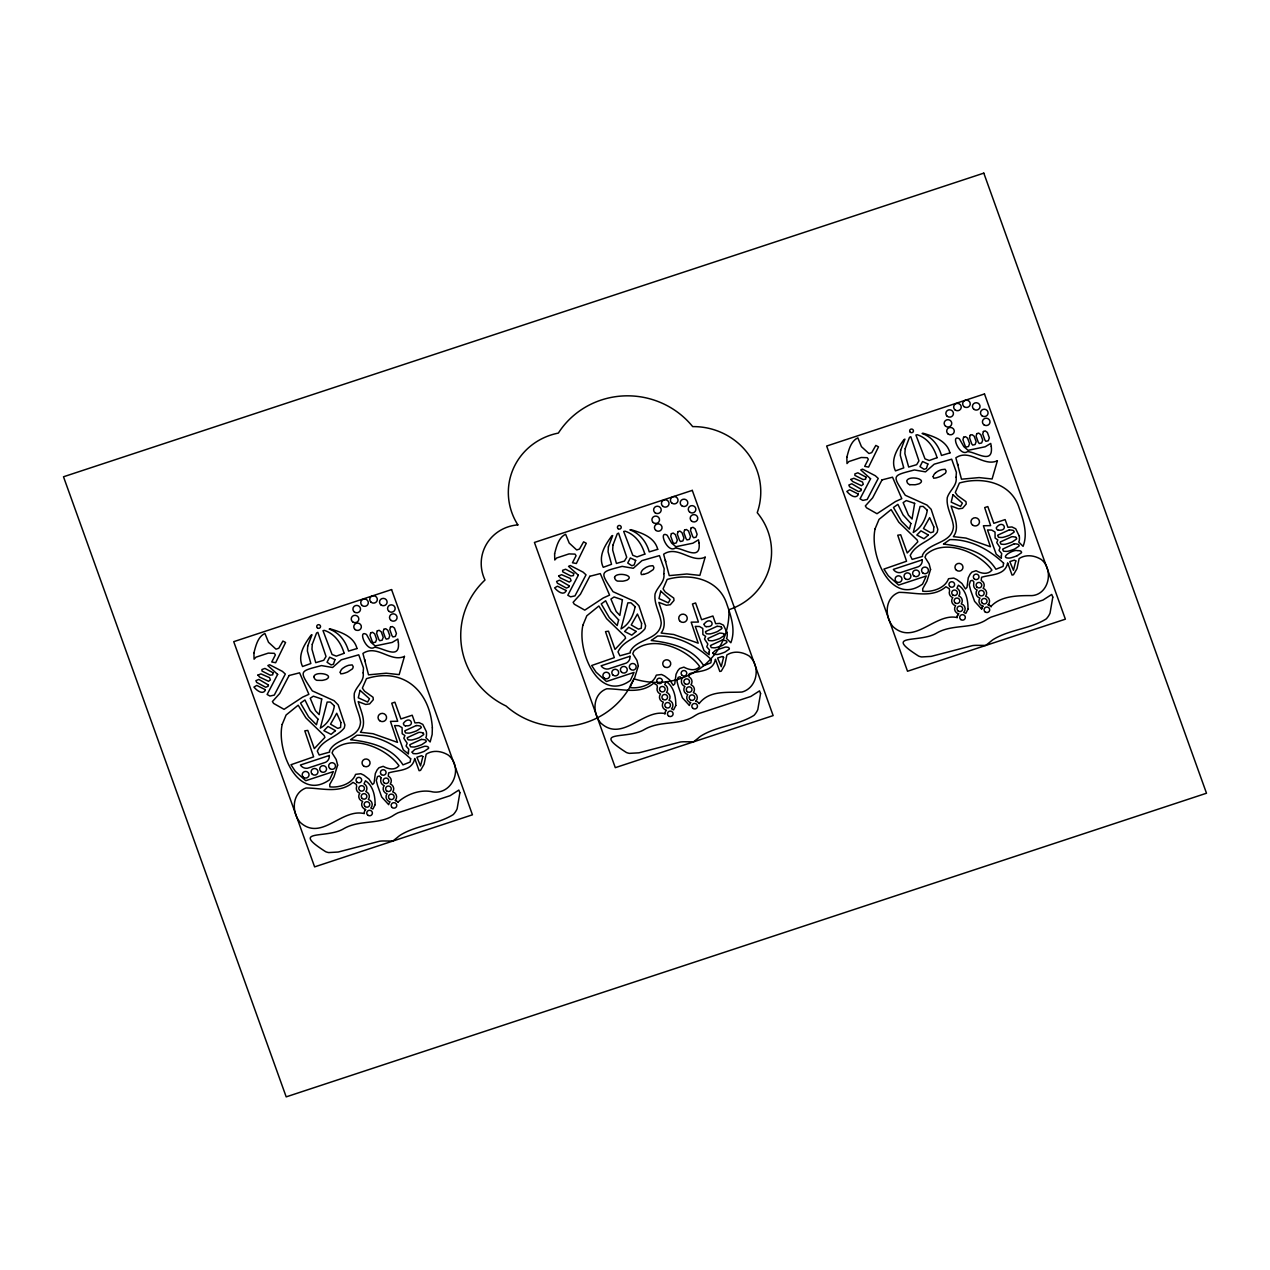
<?xml version="1.0" encoding="UTF-8"?>
<svg xmlns="http://www.w3.org/2000/svg" width="1270" height="1270" viewBox="0 0 1270 1270"><rect width="100%" height="100%" fill="white"/><g stroke="black" fill="none" stroke-linecap="round" stroke-linejoin="round"><path stroke-width="1.5" d="M664.972 713.994A5.286 5.128 8.4 0 1 666.417 710.247A5.302 5.144 8.4 0 1 663.369 702.151A5.302 5.144 8.4 0 1 660.527 694.039A5.302 5.144 8.4 0 1 657.384 687.276L657.003 685.117L653.701 683.165C640.175 694.769 622.744 688.816 606.758 688.769C592.63 693.801 591.931 712.914 600.885 723.138C622.236 742.617 643.223 709.009 664.972 713.581M957.183 617.569L957.199 617.156A5.35 5.175 8.4 0 1 958.644 613.823A5.302 5.144 8.4 0 1 955.596 605.742A5.302 5.144 8.4 0 1 952.754 597.614A5.302 5.144 8.4 0 1 949.611 590.852L949.23 588.693L945.928 586.756C932.402 598.361 914.971 592.391 898.985 592.36C884.857 597.376 884.158 616.49 893.096 626.729C914.321 645.97 935.037 612.632 957.183 617.569A5.286 5.128 8.4 0 1 958.644 613.823M340.249 672.259L340.757 673.83L342.932 673.592A39.084 37.846 8.4 0 0 347.662 671.989L352.377 668.909A4.524 4.381 8.4 0 0 353.187 666.575L352.155 664.893L348.79 665.274A21.082 20.415 8.4 0 0 345.202 666.702L342.662 668.353A7.287 7.064 8.4 0 0 340.217 672.243M933.18 476.631L933.672 478.203L935.847 477.964A39.084 37.846 8.4 0 0 940.594 476.361L945.309 473.281A4.524 4.381 8.4 0 0 946.102 470.948L945.071 469.265L941.721 469.646A21.082 20.415 8.4 0 0 938.133 471.075L935.577 472.726M365.188 810.101L365.712 809.45A5.302 5.144 8.4 0 1 362.664 801.37A5.302 5.144 8.4 0 1 359.823 793.242A5.302 5.144 8.4 0 1 356.68 786.479L356.298 784.32L352.997 782.383C339.471 793.988 322.056 788.019 306.054 787.987C291.941 793.004 291.227 812.117 300.18 822.357C321.516 841.788 341.328 808.037 364.315 813.61A5.286 5.128 8.4 0 1 365.427 809.768M699.183 703.548C709.486 689.959 727.154 692.896 742.029 692.023C757.46 687.784 760.952 666.083 749.141 655.987C742.394 651.796 733.885 650.51 726.9 654.955L724.789 665.035L721.233 671.163L719.82 671.481L715.423 659.257C713.137 671.989 698.786 670.735 689.356 673.687L688.975 676.958A5.302 5.144 8.4 0 1 690.928 684.752A5.302 5.144 8.4 0 1 693.404 692.674A5.302 5.144 8.4 0 1 695.881 701.199M1017.095 555.72L1021.382 552.831A2.016 1.953 8.4 0 0 1021.588 552.18L1020.81 551.101A7.271 7.033 8.4 0 0 1017.54 550.688C1013.984 548.91 998.855 557.847 1008.634 558.101A5.08 4.921 8.4 0 1 1009.285 558.038A2.81 2.715 8.4 0 0 1009.888 558.038L1011.428 557.673A55.42 53.673 8.4 0 0 1017.095 555.72M416.417 725.472L404.876 730.774A2.921 2.842 8.4 0 0 404.765 731.218L405.622 732.949L408.321 733.139A5.08 4.921 8.4 0 1 408.972 733.076A2.81 2.715 8.4 0 0 409.575 733.076L411.115 732.711A55.42 53.673 8.4 0 0 416.766 730.774L421.068 727.869A2.016 1.953 8.4 0 0 421.275 727.234L420.497 726.154A11.795 11.414 8.4 0 0 416.417 725.599M717.121 626.269L705.58 631.555A2.921 2.842 8.4 0 0 705.469 632L706.31 633.746L709.025 633.936A5.08 4.921 8.4 0 1 709.66 633.873L709.739 633.889A2.81 2.715 8.4 0 0 710.263 633.873L711.819 633.508A55.42 53.673 8.4 0 0 717.471 631.555L721.773 628.666A2.016 1.953 8.4 0 0 721.979 628.015L721.201 626.935M1009.332 529.844L997.807 535.146A2.921 2.842 8.4 0 0 997.696 535.591L998.537 537.321L1001.252 537.512A5.08 4.921 8.4 0 1 1001.887 537.448L1001.966 537.464A2.81 2.715 8.4 0 0 1002.49 537.448L1004.046 537.083A55.42 53.673 8.4 0 0 1009.698 535.146L1013.984 532.241A2.016 1.953 8.4 0 0 1014.19 531.606L1013.428 530.527A11.795 11.414 8.4 0 0 1009.348 529.971M421.402 739.362L409.861 744.664A2.921 2.842 8.4 0 0 409.75 745.109L410.607 746.839L413.306 747.03A5.08 4.921 8.4 0 1 413.956 746.966A2.81 2.715 8.4 0 0 414.56 746.966L416.1 746.601A55.42 53.673 8.4 0 0 421.767 744.649L426.053 741.759A2.016 1.953 8.4 0 0 426.26 741.124L425.482 740.045A11.795 11.414 8.4 0 0 421.418 739.489M722.106 640.159L710.565 645.446A2.921 2.842 8.4 0 0 710.454 645.89L711.311 647.621L714.01 647.827A5.08 4.921 8.4 0 1 714.661 647.764L714.724 647.779A2.81 2.715 8.4 0 0 715.264 647.764L716.804 647.398A55.42 53.673 8.4 0 0 722.455 645.446L726.757 642.541A2.016 1.953 8.4 0 0 726.964 641.906L726.186 640.826A11.795 11.414 8.4 0 0 722.106 640.27M1014.333 543.735L1002.792 549.037A2.921 2.842 8.4 0 0 1002.681 549.481L1003.522 551.212L1006.237 551.402A5.08 4.921 8.4 0 1 1006.872 551.339A2.81 2.715 8.4 0 0 1007.475 551.339L1009.031 550.974A55.42 53.673 8.4 0 0 1014.682 549.021L1018.984 546.132A2.016 1.953 8.4 0 0 1019.191 545.497L1018.413 544.417A11.795 11.414 8.4 0 0 1014.333 543.862M643.62 574.373L641.398 574.58L640.953 573.04A7.287 7.064 8.4 0 1 643.398 569.198L645.906 567.484A21.082 20.415 8.4 0 1 649.494 566.055L652.859 565.674L653.875 567.357A4.524 4.381 8.4 0 1 653.097 569.706L648.367 572.786A39.084 37.846 8.4 0 1 643.62 574.373M998.474 530.146C1009.221 531.368 1003.078 518.62 996.315 527.685A2.762 2.683 8.4 0 0 998.426 530.352M706.263 626.57C716.994 627.777 710.819 615.061 704.104 624.094M405.559 725.773C416.274 726.996 410.194 714.2 403.4 723.313A2.762 2.683 8.4 0 0 405.495 725.98M909.78 484.68L915.035 484.759A31.226 30.258 8.4 0 0 919.21 483.727C927.64 479.139 909.907 475.329 907.018 480.33A1.683 1.635 8.4 0 0 906.78 481.06L907.415 482.886A5.556 5.382 8.4 0 0 907.891 483.457A4.762 4.62 8.4 0 0 909.78 484.68M395.986 800.656L395.192 800.402A5.302 5.144 8.4 0 0 392.7 791.893A5.302 5.144 8.4 0 0 390.223 783.955A5.302 5.144 8.4 0 0 388.271 776.16L388.652 772.89C398.081 769.938 412.433 771.207 414.719 758.46L419.116 770.699L420.529 770.382L424.085 764.238L426.196 754.174C433.181 749.729 441.69 750.999 448.437 755.19C463.645 767.747 452.612 794.671 432.991 791.956C420.291 788.781 406.114 794.734 398.002 802.1M1015.889 537.385L1016.651 538.464A2.016 1.953 8.4 0 1 1016.46 539.099L1012.158 542.004A55.42 53.673 8.4 0 1 1006.507 543.941L1004.951 544.306A2.81 2.715 8.4 0 1 1004.427 544.322L1004.364 544.322A5.08 4.921 8.4 0 0 1003.713 544.385L1000.998 544.179L1000.157 542.449A2.921 2.842 8.4 0 1 1000.268 542.004L1011.809 536.718A11.795 11.414 8.4 0 1 1015.921 537.289M723.662 633.793L724.44 634.778A2.016 1.953 8.4 0 1 724.233 635.524L719.947 638.413A55.42 53.673 8.4 0 1 714.28 640.35L712.867 640.699A2.81 2.715 8.4 0 1 712.2 640.747A5.08 4.921 8.4 0 0 711.486 640.794L708.692 640.54L707.93 638.873A2.921 2.842 8.4 0 1 708.041 638.413L719.582 633.127A11.795 11.414 8.4 0 1 723.694 633.698M422.958 733.012L423.736 733.981A2.016 1.953 8.4 0 1 423.529 734.727L419.243 737.632A55.42 53.673 8.4 0 1 413.575 739.569L412.036 739.934A2.81 2.715 8.4 0 1 411.496 739.966L411.432 739.95A5.08 4.921 8.4 0 0 410.781 740.013L408.083 739.807L407.225 738.076A2.921 2.842 8.4 0 1 407.337 737.632L418.878 732.345A11.795 11.414 8.4 0 1 422.989 732.917M981.631 609.044L974.614 601.361L970.582 590.137L969.216 584.899L970.407 580.946L972.264 580.342L973.772 581.612L973.725 584.089A5.302 5.144 8.4 0 0 977.138 589.994A5.302 5.144 8.4 0 0 979.98 598.122A5.302 5.144 8.4 0 0 983.028 606.219A5.366 5.207 8.4 0 0 981.615 609.044A5.255 5.096 8.4 0 1 983.028 606.203M990.933 606.473C1000.633 595.9 1017.254 595.519 1031.923 595.614C1048.909 594.408 1054.005 569.833 1041.368 559.562C1034.621 555.371 1026.112 554.101 1019.127 558.546L1017.016 568.611L1013.46 574.754L1012.031 575.072L1007.65 562.832C1005.348 575.58 991.013 574.31 981.583 577.263L981.186 580.533A5.302 5.144 8.4 0 1 983.139 588.327A5.302 5.144 8.4 0 1 985.631 596.249A5.302 5.144 8.4 0 1 988.108 604.79A5.255 5.096 8.4 0 1 990.838 606.489M957.532 463.756L958.009 465.201M665.321 560.165L665.782 561.626M364.617 659.384L365.077 660.829M1019.127 535.892L1015.714 528.764L1011.952 526.955L1007.904 527.288L1005.126 519.589L993.838 523.319L987.806 506.555L984.679 507.587L990.632 525.637L983.393 525.748L990.409 546.735L965.946 538.083L953.357 536.639C960.247 527.479 953.818 515.509 951.103 506L958.612 508.825L962.549 508.302L966.216 504.047L965.978 501.65L957.437 495.538L955.294 492.458L959.406 483.029C981.408 476.615 1009.396 482.013 1018.334 505.603C1022.779 518.462 1028.303 532.892 1023.08 546.354L1018.746 542.02L1019.223 540.893A11.763 11.398 8.4 0 0 1019.413 539.274L1019.429 538.813A11.589 11.224 8.4 0 0 1019.223 535.876M726.9 632.317L723.487 625.173L719.725 623.38L715.677 623.697L712.914 615.998L701.611 619.728L695.595 602.964L692.452 603.996L698.421 622.046L691.166 622.157L698.183 643.16L673.719 634.508L661.13 633.047C668.02 623.887 661.591 611.918 658.876 602.409L666.401 605.25L670.322 604.711L674.005 600.456L673.751 598.075L665.21 591.963L663.067 588.867L667.179 579.438C689.197 573.04 717.169 578.422 726.107 602.012C730.552 614.87 736.076 629.301 730.853 642.763L726.519 638.429L726.996 637.318A11.763 11.398 8.4 0 0 727.186 635.683L727.218 635.222A11.589 11.224 8.4 0 0 726.996 632.285M706.199 626.761A2.762 2.683 8.4 0 1 704.167 624.11M717.121 626.38A11.795 11.414 8.4 0 1 721.233 626.84M695.801 701.215A5.255 5.096 8.4 0 1 699.103 703.564M933.148 476.615A7.287 7.064 8.4 0 1 935.625 472.773M988.187 604.758A5.366 5.207 8.4 0 1 991.283 606.774M395.526 800.544A5.255 5.096 8.4 0 1 398.161 802.418M265.287 689.658L265.271 690.499C262.318 695.15 256.286 689.991 253.936 687.07L256.746 685.419L265.287 689.658M565.975 590.455L565.975 591.296C563.023 595.947 556.99 590.772 554.641 587.867L557.451 586.2L565.975 590.455M858.202 494.03L858.202 494.871C855.25 499.523 849.217 494.363 846.852 491.442L849.662 489.791L858.202 494.03M363.156 672.878C364.633 681.133 356.521 686.038 354.33 693.261C353.092 703.294 359.585 712.279 360.537 722.122C359.474 739.505 335.963 737.441 329.533 750.745L329.628 752.094L319.214 755.015L317.294 751.094C322.77 739.394 336.788 737.457 344.297 727.916L344.9 725.011L338.201 704.913L334.089 700.707L312.341 690.896C299.037 670.528 298.672 671.56 321.485 665.591L332.581 667.496L341.281 659.813L358.743 654.812L363.474 667.956L363.156 672.878M459.883 792.75L457.121 808.815A20.796 20.145 8.4 0 1 453.311 814.546C437.325 824.611 416.544 825.135 400.304 835.136A28.48 27.575 8.4 0 0 397.288 837.517L392.859 841.042L383 840.978A34.449 33.369 8.4 0 0 379.73 841.2L338.217 852.027L328.74 852.583A14.192 13.748 8.4 0 1 325.676 851.71C289.211 828.453 326.58 839.295 343.948 828.58C359.648 819.515 379.428 825.008 394.002 815.022A39.846 38.592 8.4 0 1 398.113 812.768L450.104 795.687L458.835 790.067L459.883 792.75M663.845 573.659C665.337 581.914 657.225 586.835 655.034 594.058C653.796 604.091 660.289 613.061 661.225 622.919C660.178 640.302 636.667 638.223 630.237 651.526L630.333 652.875L619.919 655.796L617.998 651.875C623.475 640.175 637.476 638.254 645.001 628.698L645.605 625.792L638.905 605.711L634.794 601.488L613.045 591.693C599.742 571.325 599.376 572.341 622.173 566.372L633.285 568.293L641.985 560.61L659.447 555.609L664.162 568.738L663.845 573.659M760.571 693.531L757.809 709.597A20.796 20.145 8.4 0 1 754.015 715.343C738.029 725.408 717.248 725.916 701.008 735.933A28.48 27.575 8.4 0 0 697.992 738.314L693.547 741.839L683.704 741.775A34.449 33.369 8.4 0 0 680.434 741.997L638.921 752.824L629.444 753.364A14.192 13.748 8.4 0 1 626.38 752.491C589.915 729.234 627.285 740.077 644.636 729.361C660.352 720.296 680.133 725.789 694.706 715.82A39.846 38.592 8.4 0 1 698.817 713.549L750.808 696.468L759.539 690.864L760.571 693.531M956.072 477.25C957.564 485.505 949.452 490.411 947.261 497.634C946.007 507.667 952.516 516.652 953.452 526.494C952.389 543.878 928.894 541.814 922.465 555.117L922.544 556.45L912.146 559.387L910.209 555.466C915.702 543.766 929.703 541.83 937.212 532.289L937.816 529.384L931.132 509.286L927.005 505.079L905.272 495.268C891.953 474.901 891.603 475.917 914.4 469.964L925.512 471.868L934.196 464.185L951.674 459.184L956.389 472.329L956.072 477.25M1052.798 597.122L1050.036 613.188A20.796 20.145 8.4 0 1 1046.226 618.919C1030.256 628.983 1009.475 629.507 993.235 639.508A28.48 27.575 8.4 0 0 990.203 641.89L985.774 645.414L975.931 645.35A34.449 33.369 8.4 0 0 972.661 645.573L931.148 656.399L921.671 656.955A14.192 13.748 8.4 0 1 918.607 656.082C882.142 632.825 919.512 643.652 936.863 632.952C952.579 623.887 972.36 629.364 986.933 619.395A39.846 38.592 8.4 0 1 991.044 617.141L1043.035 600.043L1051.75 594.439L1052.798 597.122M408.448 751.157L408.416 753.967L403.288 749.824L394.573 725.583L398.796 725.726L402.098 727.662L402.193 733.727L404.908 735.552L403.812 738.251L407.162 743.22L406.067 745.998L408.813 749.268L408.448 751.157M709.152 651.954L709.12 654.748L703.993 650.605L695.277 626.38L699.5 626.507L702.802 628.459L702.881 634.508L705.612 636.349L704.517 639.032L707.866 644.017L706.771 646.779L709.517 650.049L709.152 651.954M1001.379 555.53L1001.347 558.324L996.204 554.196L987.504 529.955L991.711 530.082L995.029 532.035L995.109 538.083L997.839 539.925L996.744 542.623L1000.093 547.592L998.998 550.37L1001.744 553.641L1001.379 555.53M313.849 676.704L314.484 678.513A5.556 5.382 8.4 0 0 314.976 679.085A4.762 4.62 8.4 0 0 316.849 680.323L322.104 680.403A31.226 30.258 8.4 0 0 326.295 679.355C334.613 674.814 317.294 671.052 314.214 675.783A1.683 1.635 8.4 0 0 313.849 676.704M412.131 752.062L413.099 753.586L415.719 753.729A5.08 4.921 8.4 0 1 416.354 753.666L416.433 753.681A2.81 2.715 8.4 0 0 416.957 753.666L418.513 753.3A55.42 53.673 8.4 0 0 424.164 751.348L428.45 748.459A2.016 1.953 8.4 0 0 428.657 747.808L427.895 746.728A7.271 7.033 8.4 0 0 424.609 746.315L414.734 749.522L412.131 752.062M614.553 577.485L615.188 579.295A5.556 5.382 8.4 0 0 615.68 579.882A4.762 4.62 8.4 0 0 617.553 581.104L622.808 581.184A31.226 30.258 8.4 0 0 626.983 580.152C635.413 575.548 617.68 571.754 614.791 576.739A1.683 1.635 8.4 0 0 614.553 577.485M712.819 652.859L713.803 654.367L716.423 654.51A5.08 4.921 8.4 0 1 717.058 654.447A2.81 2.715 8.4 0 0 717.661 654.447L719.201 654.082A55.42 53.673 8.4 0 0 724.868 652.129L729.155 649.24A2.016 1.953 8.4 0 0 729.361 648.605L728.71 647.573A7.271 7.033 8.4 0 0 725.313 647.113L715.439 650.303L712.819 652.859M398.351 642.16C400.336 659.924 384.683 648.732 375.65 647.319A6.588 6.382 8.4 0 0 374.491 647.303C366.839 652.669 357.822 630.587 365.554 633.984A9.366 9.065 8.4 0 1 366.538 634.524L370.903 642.271L375.158 645.938L392.192 642.414L397.812 639.048L398.351 642.16M699.056 542.941C701.04 560.705 685.387 549.513 676.354 548.1A6.588 6.382 8.4 0 0 675.195 548.084C667.544 553.466 658.527 531.384 666.258 534.765A9.366 9.065 8.4 0 1 667.226 535.321L671.608 543.068L675.862 546.719L692.896 543.195L698.5 539.829L699.056 542.941M991.283 446.532C993.346 464.344 977.582 453.072 968.581 451.691A6.588 6.382 8.4 0 0 967.407 451.675C959.771 457.041 950.738 434.959 958.469 438.356A9.366 9.065 8.4 0 1 959.453 438.896L963.835 446.643L968.089 450.31L985.123 446.786L990.727 443.42L991.283 446.532M337.645 765.096L333.978 776.827L329.771 784.4L329.835 786.86C339.011 787.956 352.187 784.019 355.6 774.351L360.823 773.716L363.966 775.208L369.014 779.113L372.523 784.542L374.063 783.034L375.333 773.493L377.142 769.858L378.984 767.731L383.175 766.334C387.953 769.033 394.795 770.731 399.002 765.762C386.334 747.998 351.615 733.346 333.169 750.268L332.073 752.967L336.201 759.523L337.645 765.096M638.334 665.877L634.683 677.624L630.476 685.181L630.539 687.657C639.715 688.737 652.891 684.8 656.304 675.148L661.527 674.497L664.67 676.005L669.719 679.91L673.227 685.34L674.767 683.816L676.037 674.275L677.847 670.639L679.688 668.512L683.879 667.131C688.658 669.814 695.5 671.512 699.706 666.544C687.038 648.779 652.32 634.143 633.873 651.05L632.778 653.748L636.905 660.321L638.334 665.877M930.561 569.468L926.909 581.2L922.703 588.772L922.766 591.233C931.942 592.328 945.118 588.391 948.531 578.723L953.754 578.088L956.897 579.58L961.946 583.486L965.454 588.915L966.994 587.407L968.248 577.866L970.074 574.215L971.915 572.087L976.106 570.706C980.884 573.405 987.711 575.104 991.933 570.135C979.265 552.371 944.547 537.718 926.1 554.641L924.989 557.339L929.132 563.896L930.561 569.468M432.356 727.821L432.149 734.473L430.149 741.982L425.831 737.648L426.291 736.521A11.763 11.398 8.4 0 0 426.482 734.901L426.514 734.441A11.589 11.224 8.4 0 0 426.291 731.504L422.799 724.392L419.021 722.598L414.972 722.916L412.21 715.216L400.907 718.947L394.891 702.183L391.747 703.215L397.716 721.265L390.462 721.376L397.478 742.363L373.015 733.711L360.426 732.266C367.316 723.106 360.886 711.136 358.188 701.627L365.697 704.453L369.618 703.929L373.301 699.675L373.047 697.278L364.522 691.166L362.363 688.086L366.49 678.656C403.796 666.829 430.022 691.372 432.356 727.821M273.002 672.719L272.717 674.83L270.192 675.18L261.985 671.036L261.953 669.528L264.922 668.433L273.002 672.719M573.707 573.5L573.421 575.612L570.897 575.977L562.689 571.817L562.658 570.309L565.626 569.23L573.707 573.5M865.934 477.091L865.648 479.203L863.108 479.552L854.9 475.409L854.885 473.9L857.853 472.805L865.934 477.091M257.953 675.068L259.715 677.132L268.557 681.307L270.383 679.926L269.558 677.656L260.937 673.91L257.953 675.068M558.657 575.866L560.419 577.913L569.262 582.089L571.087 580.707L570.262 578.437L561.626 574.707L558.657 575.866M850.868 479.441L852.646 481.505L861.489 485.68L863.298 484.283L862.489 482.028L853.853 478.282L850.868 479.441M307.705 646.065L307.388 650.986L310.848 663.527L302.546 666.512C297.148 655.352 304.562 644.081 311.007 635.238L311.976 634.778L307.705 646.065M312.277 644.303L311.96 649.224L315.738 662.67L323.739 660.289L326.025 656.495L317.865 632.333L316.548 633.016L312.277 644.303M340.884 722.535L340.566 727.44L337.772 728.377L330.533 724.17L336.725 713.264L340.884 722.535M608.394 546.862L608.076 551.783L611.537 564.309L603.25 567.309C597.852 556.133 605.266 544.862 611.711 536.019L612.68 535.559L608.394 546.862M612.966 545.1L612.664 550.021L616.442 563.451L624.443 561.07L626.729 557.276L618.569 533.114L617.252 533.797L612.966 545.1M641.588 623.316L641.271 628.237L638.477 629.158L631.238 624.951L637.413 614.045L641.588 623.316M900.62 450.437L900.303 455.358L903.764 467.9L895.461 470.884C890.079 459.724 897.477 448.453 903.938 439.611L904.907 439.15L900.62 450.437M905.192 448.675L904.875 453.596L908.669 467.042L916.67 464.661L918.94 460.867L910.796 436.705L909.479 437.388L905.192 448.675M933.815 526.907L933.498 531.812L930.704 532.733L923.465 528.542L929.64 517.636L933.815 526.907M282.194 724.408C276.32 750.078 297.847 802.513 329.644 779.701L333.343 771.62L305.752 780.717L295.338 771.366L290.973 764.731L313.626 756.856L304.8 730.837L307.784 730.409L314.309 748.617L324.882 737.441L324.231 735.616L305.88 717.867L298.196 705.199L286.099 715.01L282.194 724.408M582.898 625.205C577.024 650.859 598.551 703.31 630.349 680.482L634.032 672.401L606.457 681.514L596.043 672.147L591.677 665.512L614.331 657.638L605.504 631.619L608.489 631.206L615.013 649.399L625.586 638.223L624.935 636.413L606.584 618.649L598.9 605.981L586.803 615.807L582.898 625.205M875.109 528.78C869.251 554.45 890.778 606.885 922.576 584.073L926.259 575.993L898.668 585.089L888.27 575.739L883.904 569.103L906.558 561.229L897.731 535.21L900.7 534.781L907.24 552.99L917.813 541.814L917.162 539.988L898.811 522.24L891.127 509.572L879.03 519.382L875.109 528.78M253.921 652.923L254.079 659.193L255.969 657.177L268.287 653.113L274.32 653.336L275.384 654.907L271.748 661.987L275.653 662.718L285.575 642.477L282.892 641.048L278.797 648.256L276.003 649.176L268.51 642.287L264.922 633.46C257.731 636.841 255.81 645.843 253.921 652.923M554.609 553.704L554.784 559.991L556.673 557.975L568.992 553.91L575.024 554.117L576.088 555.704L572.452 562.769L576.358 563.515L586.28 543.258L583.597 541.846L579.501 549.053L576.707 549.973L569.214 543.068L565.626 534.257C558.435 537.639 556.514 546.624 554.609 553.704M846.836 457.295L847.011 463.566L848.884 461.55L861.219 457.486L867.251 457.708L868.315 459.28L864.679 466.36L868.585 467.09L878.507 446.849L875.824 445.421L871.728 452.628L868.934 453.549L861.441 446.659L857.853 437.832C850.662 441.214 848.725 450.215 846.836 457.295M381 777.7L380.809 779.716A5.302 5.144 8.4 0 0 384.223 785.622A5.302 5.144 8.4 0 0 387.048 793.75A5.302 5.144 8.4 0 0 390.096 801.846A5.255 5.096 8.4 0 0 388.699 804.672L381.683 796.989L377.65 785.765L376.285 780.526L377.476 776.573L379.349 775.97L381 777.7M681.704 678.482L681.498 680.514A5.302 5.144 8.4 0 0 684.911 686.419A5.302 5.144 8.4 0 0 687.753 694.531A5.302 5.144 8.4 0 0 690.801 702.627A5.255 5.096 8.4 0 0 689.404 705.453L682.387 697.77L678.355 686.562L676.989 681.307L678.18 677.37L680.037 676.751L681.704 678.482M422.878 756.539L420.529 765.921L416.893 757.253L421.545 755.713L422.878 756.539M723.582 657.32L721.233 666.718L717.582 658.035L722.249 656.495L723.582 657.32M1015.809 560.911L1013.444 570.293L1009.809 561.61L1014.46 560.086L1015.809 560.911M268.399 684.99L268.192 686.244L265.732 687.276L256.683 682.403L255.905 680.656L258.874 679.402L268.399 684.99M569.103 585.772L568.896 587.026L566.436 588.073L557.387 583.2L556.609 581.438L559.562 580.184L569.103 585.772M861.33 489.363L861.124 490.617L858.663 491.649L849.614 486.775L848.836 485.029L851.789 483.775L861.33 489.363M410.67 758.793L410.147 762.048L402.955 764.873C392.001 747.046 369.935 741.966 350.552 739.711L356.933 735.235C377.476 734.822 396.097 745.014 410.67 758.793M711.375 659.574L710.835 662.845L703.659 665.67C692.706 647.843 670.639 642.763 651.24 640.493L657.622 636.032C678.164 635.603 696.801 645.811 711.375 659.574M1003.602 563.166L1003.062 566.42L995.886 569.246C984.933 551.418 962.85 546.338 943.467 544.084L949.849 539.607C970.391 539.194 989.012 549.386 1003.602 563.166M321.723 698.976L319.135 714.645L315.468 710.724L310.213 698.246L313.373 696.182L321.723 698.976M622.427 599.773L619.839 615.426L616.172 611.505L610.918 599.027L614.077 596.979L622.427 599.773M914.654 503.349L912.05 519.017L908.399 515.08L903.145 502.618L906.288 500.555L914.654 503.349M334.391 705.914C332.851 714.645 328.358 723.725 320.326 728.123L327.152 702.072L330.263 702.056L334.391 705.914M635.095 606.711C633.555 615.426 629.063 624.507 621.03 628.904L627.856 602.853L630.968 602.837L635.095 606.711M927.322 510.286C925.766 519.017 921.29 528.098 913.257 532.479L920.083 506.444L923.179 506.428L927.322 510.286M360.061 690.356L358.283 697.801L367.633 702.04L369.459 698.786L360.061 690.356M660.765 591.153L658.987 598.583L668.337 602.837L670.147 599.583L660.765 591.153M952.976 494.728L951.214 502.174L960.565 506.412L962.374 503.158L952.976 494.728M317.96 719.137L316.468 724.789L308.594 716.851L300.545 703.104L304.959 699.976L310.134 710.549L317.96 719.137M618.649 619.919L617.172 625.57L609.298 617.633L601.25 603.901L605.663 600.758L610.838 611.33L618.649 619.919M910.876 523.51L909.399 529.161L901.525 521.224L893.477 507.476L897.89 504.349L903.065 514.922L910.876 523.51M370.681 632.873L370.014 635.381L372.221 641.493L373.174 642.699L375.571 642.16L376.634 639.286L374.682 633.841L372.539 632.269L370.681 632.873M377.285 630.888L376.618 633.397L378.825 639.508L379.778 640.715L382.175 640.175L383.222 637.286L381.286 631.857L379.143 630.285L377.285 630.888M383.842 629.317L383.175 631.809L385.366 637.921L386.318 639.128L388.731 638.588L389.779 635.714L387.826 630.269L385.699 628.698L383.842 629.317M390.462 627.126L389.795 629.618L392.001 635.73L392.954 636.937L395.367 636.397L396.415 633.524L394.462 628.078L392.335 626.507L390.462 627.126M671.385 533.67L670.719 536.162L672.909 542.29L673.862 543.496L676.275 542.941L677.323 540.067L675.37 534.638L673.243 533.051L671.385 533.67M677.989 531.686L677.323 534.178L679.514 540.29L680.466 541.496L682.879 540.957L683.927 538.083L681.974 532.638L679.847 531.066L677.989 531.686M684.546 530.098L683.879 532.59L686.07 538.718L687.022 539.925L689.435 539.369L690.483 536.496L688.53 531.066L686.403 529.479L684.546 530.098M691.166 527.907L690.499 530.415L692.706 536.527L693.658 537.734L696.055 537.194L697.119 534.305L695.166 528.876L693.023 527.288L691.166 527.907M963.612 437.245L962.946 439.753L965.136 445.865L966.089 447.072L968.502 446.532L969.55 443.659L967.597 438.214L965.47 436.642L963.612 437.245M970.216 435.261L969.55 437.769L971.74 443.881L972.693 445.087L975.106 444.548L976.154 441.658L974.201 436.229L972.074 434.657L970.216 435.261M976.757 433.689L976.09 436.181L978.297 442.293L979.249 443.5L981.662 442.96L982.71 440.087L980.757 434.642L978.63 433.07L976.757 433.689M983.393 431.498L982.726 433.991L984.917 440.103L985.885 441.309L988.282 440.769L989.33 437.896L987.377 432.451L985.25 430.879L983.393 431.498M404.463 656.384L399.161 674.624L386.191 673.211L368.538 674.83L362.934 653.431C376.968 643.953 390.509 662.813 404.463 656.384M705.167 557.181L699.865 575.405L686.895 573.992L669.242 575.612L663.639 554.228C677.672 544.751 691.213 563.61 705.167 557.181M997.394 460.756L992.092 478.996L979.122 477.583L961.469 479.203L955.865 457.803C969.899 448.326 983.44 467.185 997.394 460.756M334.962 659.622L333.47 664.178L331.137 664.94L327.041 662.241L329.644 657.146L334.962 659.622M635.667 560.419L634.174 564.959L631.841 565.721L627.745 563.023L630.349 557.943L635.667 560.419M927.878 463.994L926.386 468.535L924.068 469.313L919.972 466.614L922.576 461.518L927.878 463.994M335.47 730.647L331.073 734.377L323.898 730.679L328.025 726.456L335.47 730.647M636.175 631.444L631.777 635.159L624.602 631.476L628.729 627.237L636.175 631.444M928.386 535.019L924.004 538.75L916.829 535.051L920.956 530.828L928.386 535.019M375.094 804.736L372.904 809.053L370.792 808.022A5.302 5.144 8.4 0 0 368.316 799.497A5.302 5.144 8.4 0 0 365.839 791.575A5.302 5.144 8.4 0 0 364.014 783.844L365.458 780.796C373.221 785.749 375.19 796.068 375.094 804.736M675.799 705.517L673.608 709.835L671.497 708.819A5.302 5.144 8.4 0 0 669.02 700.294A5.302 5.144 8.4 0 0 666.544 692.372A5.302 5.144 8.4 0 0 664.718 684.625L666.163 681.593C673.925 686.53 675.894 696.865 675.799 705.517M968.01 609.108L965.819 613.426L963.724 612.394A5.302 5.144 8.4 0 0 961.247 603.869A5.302 5.144 8.4 0 0 958.755 595.947A5.302 5.144 8.4 0 0 956.929 588.216L958.374 585.168C966.153 590.121 968.105 600.44 968.01 609.108M289.1 675.513L279.717 693.468L272.415 701.548L273.606 703.421L284.067 709.343L302.609 697.151L308.88 694.325L299.593 672.814L289.1 675.513M589.804 576.294L580.422 594.249L573.119 602.329L574.31 604.218L584.771 610.14L603.313 597.948L609.584 595.106L600.297 573.595L589.804 576.294M882.031 479.885L872.649 497.84L865.346 505.92L866.537 507.794L876.999 513.715L895.525 501.523L901.811 498.697L892.524 477.187L882.031 479.885M277.654 674.386L267.113 694.468L269.923 696.039L274.272 695.103L285.321 674.037L282.416 671.385L269.621 664.75L267.827 665.559L277.654 674.386M578.342 575.183L567.817 595.249L570.611 596.821L574.977 595.884L586.026 574.834L583.12 572.167L570.325 565.531L568.531 566.341L578.342 575.183M870.569 478.758L860.044 498.84L862.838 500.412L867.188 499.475L878.237 478.409L875.347 475.758L862.536 469.122L860.758 469.932L870.569 478.758M344.138 653.304L336.312 656.145L332.073 654.494L322.993 630.634L324.469 630.396C334.994 633.968 341.106 643.08 344.138 653.304M644.842 554.085L637.016 556.927L632.778 555.276L623.681 531.431L625.173 531.193C635.698 534.749 641.794 543.878 644.842 554.085M937.069 457.676L929.243 460.518L925.004 458.867L915.908 435.007L917.384 434.769C927.91 438.34 934.021 447.453 937.069 457.676M983.805 173.133L63.5 476.774L286.195 1096.867L1206.5 793.226L983.805 173.133M391.573 589.582L233.728 641.667L314.611 866.886L472.44 814.8L391.573 589.582M692.277 490.379L534.432 542.449L615.299 767.667L773.144 715.597L692.277 490.379M984.488 393.954L826.659 446.04L907.526 671.258L1065.371 619.173L984.488 393.954M329.295 755.491L300.418 765.016A7.064 6.842 8.4 0 0 307.642 768.207L325.644 762.27A7.064 6.842 8.4 0 0 329.295 755.491M629.999 656.272L601.123 665.797A7.064 6.842 8.4 0 0 608.346 668.988L626.348 663.051A7.064 6.842 8.4 0 0 629.999 656.272M922.21 559.864L893.35 569.389A7.064 6.842 8.4 0 0 900.573 572.579L918.575 566.642A7.064 6.842 8.4 0 0 922.21 559.864M949.944 452.914L941.483 455.454C938.641 445.452 932.164 437.007 922.131 433.467L923.179 433.26C933.879 436.467 946.864 440.722 949.944 452.914M657.717 549.338L649.256 551.878C646.414 541.877 639.953 533.416 629.904 529.876L630.952 529.669C641.667 532.876 654.637 537.131 657.717 549.338M357.013 648.541L348.551 651.081C345.71 641.08 339.249 632.635 329.2 629.094L330.248 628.888C340.963 632.095 353.933 636.349 357.013 648.541M517.874 524.891A40.259 39.005 8.4 0 0 484.997 580.009A80.264 77.74 8.4 0 0 506.079 706.009A80.121 77.613 8.4 0 0 633.968 678.831A72.819 70.533 8.4 0 0 728.885 609.711A63.659 61.659 8.4 0 0 757.222 512.683A66.739 64.643 8.4 0 0 692.674 426.609A82.185 79.597 8.4 0 0 558.356 433.086A63.087 61.103 8.4 0 0 517.874 524.891M680.291 621.443A4.27 4.127 8.4 0 0 687.197 618.982A4.27 4.127 8.4 0 0 681.498 614.378A4.27 4.127 8.4 0 0 680.291 621.443M664.194 666.639A4.016 3.889 8.4 0 0 670.703 664.321A4.016 3.889 8.4 0 0 665.337 660.003A4.016 3.889 8.4 0 0 664.194 666.639M660.527 691.309A2.826 2.746 8.4 0 0 665.115 689.673A2.826 2.746 8.4 0 0 661.321 686.625A2.826 2.746 8.4 0 0 660.527 691.309M687.34 691.69A2.826 2.746 8.4 0 0 691.928 690.054A2.826 2.746 8.4 0 0 688.134 686.991A2.826 2.746 8.4 0 0 687.34 691.69M630.587 669.369A3.429 3.318 8.4 0 0 636.143 667.385A3.429 3.318 8.4 0 0 631.555 663.686A3.429 3.318 8.4 0 0 630.587 669.369M621.665 672.306A3.429 3.318 8.4 0 0 627.205 670.338A3.429 3.318 8.4 0 0 622.617 666.639A3.429 3.318 8.4 0 0 621.665 672.306M613.077 675.132A3.429 3.318 8.4 0 0 618.633 673.163A3.429 3.318 8.4 0 0 614.045 669.465A3.429 3.318 8.4 0 0 613.077 675.132M604.155 678.085A3.429 3.318 8.4 0 0 609.695 676.116A3.429 3.318 8.4 0 0 605.107 672.417A3.429 3.318 8.4 0 0 604.155 678.085M618.125 528.701A1.905 1.841 8.4 0 0 621.205 527.606A1.905 1.841 8.4 0 0 618.665 525.558A1.905 1.841 8.4 0 0 618.125 528.701M689.658 512.128A3.81 3.683 8.4 0 0 695.817 509.937A3.81 3.683 8.4 0 0 690.737 505.841A3.81 3.683 8.4 0 0 689.658 512.128M681.609 505.666A3.81 3.683 8.4 0 0 687.769 503.476A3.81 3.683 8.4 0 0 682.673 499.38A3.81 3.683 8.4 0 0 681.609 505.666M671.814 503.063A3.81 3.683 8.4 0 0 677.974 500.856A3.81 3.683 8.4 0 0 672.894 496.76A3.81 3.683 8.4 0 0 671.814 503.063M662.829 506.286A3.81 3.683 8.4 0 0 668.988 504.095A3.81 3.683 8.4 0 0 663.892 499.999A3.81 3.683 8.4 0 0 662.829 506.286M655.003 512.715A3.81 3.683 8.4 0 0 661.162 510.524A3.81 3.683 8.4 0 0 656.082 506.428A3.81 3.683 8.4 0 0 655.003 512.715M653.32 522.605A3.81 3.683 8.4 0 0 659.479 520.398A3.81 3.683 8.4 0 0 654.383 516.303A3.81 3.683 8.4 0 0 653.32 522.605M655.844 530.384A3.81 3.683 8.4 0 0 662.003 528.177A3.81 3.683 8.4 0 0 656.923 524.081A3.81 3.683 8.4 0 0 655.844 530.384M691.578 521.113A3.81 3.683 8.4 0 0 697.738 518.922A3.81 3.683 8.4 0 0 692.658 514.826A3.81 3.683 8.4 0 0 691.578 521.113M692.864 708.311A2.826 2.746 8.4 0 0 697.452 706.676A2.826 2.746 8.4 0 0 693.658 703.612A2.826 2.746 8.4 0 0 692.864 708.311M690.229 699.738A2.826 2.746 8.4 0 0 694.817 698.103A2.826 2.746 8.4 0 0 691.023 695.055A2.826 2.746 8.4 0 0 690.229 699.738M684.911 683.689A2.826 2.746 8.4 0 0 689.499 682.053A2.826 2.746 8.4 0 0 685.705 679.005A2.826 2.746 8.4 0 0 684.911 683.689M682.149 675.386A2.826 2.746 8.4 0 0 686.737 673.751A2.826 2.746 8.4 0 0 682.942 670.703A2.826 2.746 8.4 0 0 682.149 675.386M657.765 683.006A2.826 2.746 8.4 0 0 662.353 681.371A2.826 2.746 8.4 0 0 658.558 678.307A2.826 2.746 8.4 0 0 657.765 683.006M662.956 699.294A2.826 2.746 8.4 0 0 667.544 697.659A2.826 2.746 8.4 0 0 663.75 694.611A2.826 2.746 8.4 0 0 662.956 699.294M665.845 707.358A2.826 2.746 8.4 0 0 670.433 705.723A2.826 2.746 8.4 0 0 666.639 702.675A2.826 2.746 8.4 0 0 665.845 707.358M668.48 715.915A2.826 2.746 8.4 0 0 673.068 714.28A2.826 2.746 8.4 0 0 669.274 711.232A2.826 2.746 8.4 0 0 668.48 715.915M972.518 525.018A4.27 4.127 8.4 0 0 979.424 522.557A4.27 4.127 8.4 0 0 973.725 517.969A4.27 4.127 8.4 0 0 972.518 525.018M956.421 570.23A4.016 3.889 8.4 0 0 962.93 567.912A4.016 3.889 8.4 0 0 957.564 563.594A4.016 3.889 8.4 0 0 956.421 570.23M952.754 594.9A2.826 2.746 8.4 0 0 957.342 593.265A2.826 2.746 8.4 0 0 953.548 590.201A2.826 2.746 8.4 0 0 952.754 594.9M979.567 595.265A2.826 2.746 8.4 0 0 984.155 593.63A2.826 2.746 8.4 0 0 980.361 590.582A2.826 2.746 8.4 0 0 979.567 595.265M922.814 572.945A3.429 3.318 8.4 0 0 928.37 570.976A3.429 3.318 8.4 0 0 923.782 567.277A3.429 3.318 8.4 0 0 922.814 572.945M913.876 575.897A3.429 3.318 8.4 0 0 919.432 573.913A3.429 3.318 8.4 0 0 914.844 570.23A3.429 3.318 8.4 0 0 913.876 575.897M905.304 578.723A3.429 3.318 8.4 0 0 910.86 576.739A3.429 3.318 8.4 0 0 906.272 573.056A3.429 3.318 8.4 0 0 905.304 578.723M896.366 581.676A3.429 3.318 8.4 0 0 901.922 579.692A3.429 3.318 8.4 0 0 897.334 576.008A3.429 3.318 8.4 0 0 896.366 581.676M910.352 432.292A1.905 1.841 8.4 0 0 913.432 431.181A1.905 1.841 8.4 0 0 910.892 429.149A1.905 1.841 8.4 0 0 910.352 432.292M981.885 415.719A3.81 3.683 8.4 0 0 988.044 413.512A3.81 3.683 8.4 0 0 982.948 409.432A3.81 3.683 8.4 0 0 981.885 415.719M973.836 409.242A3.81 3.683 8.4 0 0 979.995 407.051A3.81 3.683 8.4 0 0 974.9 402.955A3.81 3.683 8.4 0 0 973.836 409.242M964.041 406.638A3.81 3.683 8.4 0 0 970.201 404.447A3.81 3.683 8.4 0 0 965.121 400.352A3.81 3.683 8.4 0 0 964.041 406.638M955.04 409.877A3.81 3.683 8.4 0 0 961.199 407.686A3.81 3.683 8.4 0 0 956.119 403.59A3.81 3.683 8.4 0 0 955.04 409.877M947.229 416.29A3.81 3.683 8.4 0 0 953.389 414.099A3.81 3.683 8.4 0 0 948.309 410.004A3.81 3.683 8.4 0 0 947.229 416.29M945.547 426.18A3.81 3.683 8.4 0 0 951.706 423.989A3.81 3.683 8.4 0 0 946.61 419.894A3.81 3.683 8.4 0 0 945.547 426.18M948.071 433.959A3.81 3.683 8.4 0 0 954.23 431.768A3.81 3.683 8.4 0 0 949.15 427.672A3.81 3.683 8.4 0 0 948.071 433.959M983.805 424.704A3.81 3.683 8.4 0 0 989.965 422.513A3.81 3.683 8.4 0 0 984.885 418.417A3.81 3.683 8.4 0 0 983.805 424.704M985.091 611.886A2.826 2.746 8.4 0 0 989.679 610.251A2.826 2.746 8.4 0 0 985.885 607.203A2.826 2.746 8.4 0 0 985.091 611.886M982.456 603.329A2.826 2.746 8.4 0 0 987.044 601.694A2.826 2.746 8.4 0 0 983.25 598.63A2.826 2.746 8.4 0 0 982.456 603.329M977.138 587.28A2.826 2.746 8.4 0 0 981.726 585.645A2.826 2.746 8.4 0 0 977.932 582.597A2.826 2.746 8.4 0 0 977.138 587.28M974.376 578.961A2.826 2.746 8.4 0 0 978.964 577.326A2.826 2.746 8.4 0 0 975.169 574.278A2.826 2.746 8.4 0 0 974.376 578.961M949.976 586.581A2.826 2.746 8.4 0 0 954.58 584.946A2.826 2.746 8.4 0 0 950.785 581.898A2.826 2.746 8.4 0 0 949.976 586.581M955.183 602.885A2.826 2.746 8.4 0 0 959.771 601.25A2.826 2.746 8.4 0 0 955.977 598.202A2.826 2.746 8.4 0 0 955.183 602.885M958.072 610.933A2.826 2.746 8.4 0 0 962.66 609.298A2.826 2.746 8.4 0 0 958.866 606.25A2.826 2.746 8.4 0 0 958.072 610.933M960.707 619.506A2.826 2.746 8.4 0 0 965.295 617.871A2.826 2.746 8.4 0 0 961.501 614.823A2.826 2.746 8.4 0 0 960.707 619.506M379.587 720.646A4.27 4.127 8.4 0 0 386.509 718.185A4.27 4.127 8.4 0 0 380.794 713.597A4.27 4.127 8.4 0 0 379.587 720.646M363.506 765.858A4.016 3.889 8.4 0 0 370.014 763.54A4.016 3.889 8.4 0 0 364.633 759.222A4.016 3.889 8.4 0 0 363.506 765.858M359.823 790.527A2.826 2.746 8.4 0 0 364.411 788.892A2.826 2.746 8.4 0 0 360.616 785.828A2.826 2.746 8.4 0 0 359.823 790.527M386.636 790.892A2.826 2.746 8.4 0 0 391.224 789.257A2.826 2.746 8.4 0 0 387.429 786.209A2.826 2.746 8.4 0 0 386.636 790.892M329.898 768.572A3.429 3.318 8.4 0 0 335.455 766.604A3.429 3.318 8.4 0 0 330.867 762.905A3.429 3.318 8.4 0 0 329.898 768.572M320.961 771.525A3.429 3.318 8.4 0 0 326.517 769.541A3.429 3.318 8.4 0 0 321.929 765.858A3.429 3.318 8.4 0 0 320.961 771.525M312.388 774.351A3.429 3.318 8.4 0 0 317.945 772.366A3.429 3.318 8.4 0 0 313.357 768.683A3.429 3.318 8.4 0 0 312.388 774.351M303.451 777.303A3.429 3.318 8.4 0 0 309.007 775.319A3.429 3.318 8.4 0 0 304.419 771.636A3.429 3.318 8.4 0 0 303.451 777.303M317.436 627.92A1.905 1.841 8.4 0 0 320.516 626.824A1.905 1.841 8.4 0 0 317.96 624.776A1.905 1.841 8.4 0 0 317.436 627.92M388.953 611.346A3.81 3.683 8.4 0 0 395.113 609.155A3.81 3.683 8.4 0 0 390.033 605.06A3.81 3.683 8.4 0 0 388.953 611.346M380.905 604.869A3.81 3.683 8.4 0 0 387.064 602.678A3.81 3.683 8.4 0 0 381.984 598.583A3.81 3.683 8.4 0 0 380.905 604.869M371.126 602.266A3.81 3.683 8.4 0 0 377.285 600.075A3.81 3.683 8.4 0 0 372.189 595.979A3.81 3.683 8.4 0 0 371.126 602.266M362.125 605.504A3.81 3.683 8.4 0 0 368.284 603.313A3.81 3.683 8.4 0 0 363.188 599.218A3.81 3.683 8.4 0 0 362.125 605.504M354.298 611.918A3.81 3.683 8.4 0 0 360.474 609.727A3.81 3.683 8.4 0 0 355.378 605.631A3.81 3.683 8.4 0 0 354.298 611.918M352.615 621.808A3.81 3.683 8.4 0 0 358.775 619.617A3.81 3.683 8.4 0 0 353.695 615.521A3.81 3.683 8.4 0 0 352.615 621.808M355.155 629.587A3.81 3.683 8.4 0 0 361.315 627.396A3.81 3.683 8.4 0 0 356.219 623.3A3.81 3.683 8.4 0 0 355.155 629.587M390.89 620.332A3.81 3.683 8.4 0 0 397.05 618.141A3.81 3.683 8.4 0 0 391.954 614.045A3.81 3.683 8.4 0 0 390.89 620.332M392.16 807.514A2.826 2.746 8.4 0 0 396.748 805.878A2.826 2.746 8.4 0 0 392.97 802.831A2.826 2.746 8.4 0 0 392.16 807.514M389.525 798.957A2.826 2.746 8.4 0 0 394.113 797.322A2.826 2.746 8.4 0 0 390.334 794.258A2.826 2.746 8.4 0 0 389.525 798.957M384.207 782.907A2.826 2.746 8.4 0 0 388.795 781.272A2.826 2.746 8.4 0 0 385 778.224A2.826 2.746 8.4 0 0 384.207 782.907M381.445 774.589A2.826 2.746 8.4 0 0 386.032 772.954A2.826 2.746 8.4 0 0 382.238 769.906A2.826 2.746 8.4 0 0 381.445 774.589M357.06 782.209A2.826 2.746 8.4 0 0 361.648 780.574A2.826 2.746 8.4 0 0 357.854 777.526A2.826 2.746 8.4 0 0 357.06 782.209M362.252 798.512A2.826 2.746 8.4 0 0 366.839 796.877A2.826 2.746 8.4 0 0 363.045 793.829A2.826 2.746 8.4 0 0 362.252 798.512M365.141 806.561A2.826 2.746 8.4 0 0 369.729 804.926A2.826 2.746 8.4 0 0 365.935 801.878A2.826 2.746 8.4 0 0 365.141 806.561M367.776 815.134A2.826 2.746 8.4 0 0 372.364 813.499A2.826 2.746 8.4 0 0 368.57 810.45A2.826 2.746 8.4 0 0 367.776 815.134"/></g></svg>
